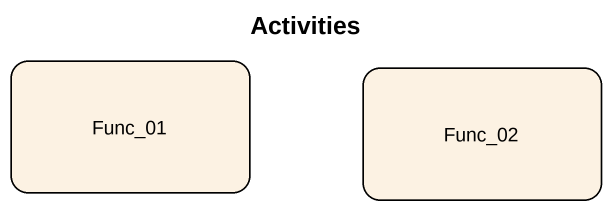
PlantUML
@startuml
title Activities
hide empty description
state Func_01
state Func_02
@enduml
